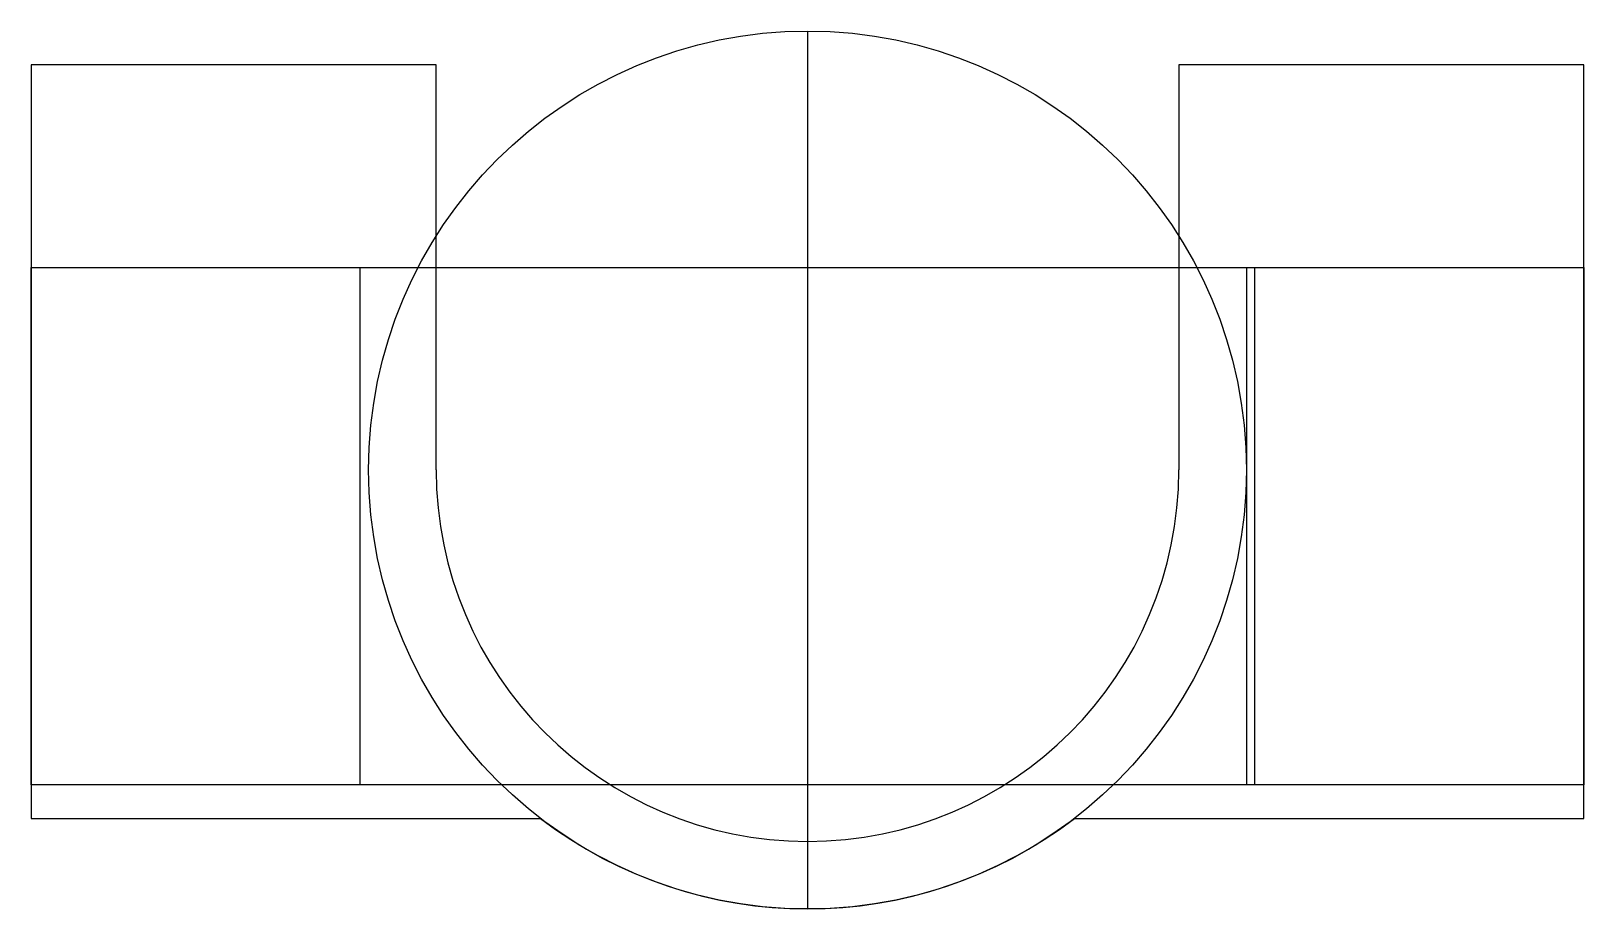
# Model space of a CAD drawing. Header units: millimetres. Extents: x -32 to -9, y 14.7 to 27.7.
import ezdxf

# ---------------------------------------------------------------- set-up
doc = ezdxf.new("R2010")
doc.units = ezdxf.units.MM
doc.layers.get('0').update_dxf_attribs({"linetype": 'CONTINUOUS'})

msp = doc.modelspace()

# ---------------------------------------------------------------- linework, layer by layer
for p, q in [((-20.5, 27.66), (-20.5, 14.66)), ((-26, 27.16), (-32, 27.16)), ((-32, 27.16), (-32, 16)), ((-26, 21.16), (-26, 27.16)), ((-9, 27.16), (-15, 27.16)), ((-15, 27.16), (-15, 21.16)), ((-9, 16), (-9, 27.16)), ((-27.127, 16.5), (-27.127, 24.16)), ((-14, 24.16), (-14, 16.5)), ((-13.873, 16.5), (-13.873, 24.16)), ((-32, 16), (-24.453, 16)), ((-16.547, 16), (-9, 16))]:
    msp.add_line(p, q)
msp.add_lwpolyline([(-9, 16.5), (-32, 16.5), (-32, 24.16), (-9, 24.16)], close=True)
msp.add_circle((-20.5, 21.16), 6.5)
for radius, start, end in [(5.5, -180, 0), (6.5, 232.5464, 307.4536)]:
    msp.add_arc((-20.5, 21.16), radius, start, end)

doc.saveas('drawing.dxf')
